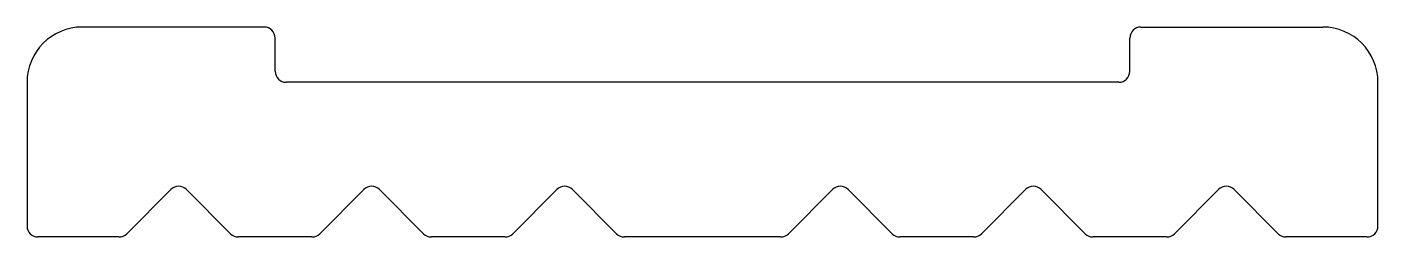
# Model space of a CAD drawing. Extents: x 1879.2 to 1903.7, y 1422.2 to 1426.
import ezdxf

# ---------------------------------------------------------------- set-up
doc = ezdxf.new("R2010")
doc.units = 0
doc.layers.add('ANA_ÇIZGI', color=1, linetype='CONTINUOUS')

msp = doc.modelspace()

# ---------------------------------------------------------------- linework, layer by layer
at = {"layer": 'ANA_ÇIZGI', "color": 0}
for p, q in [((1883.459, 1426.009), (1880.159, 1426.009)), ((1899.359, 1426.009), (1902.659, 1426.009)), ((1883.659, 1425.209), (1883.659, 1425.809)), ((1899.159, 1425.209), (1899.159, 1425.809)), ((1879.159, 1425.009), (1879.159, 1422.409)), ((1898.959, 1425.009), (1883.859, 1425.009)), ((1903.659, 1422.409), (1903.659, 1425.009)), ((1880.967, 1422.267), (1881.767, 1423.067)), ((1882.05, 1423.067), (1882.85, 1422.267)), ((1884.467, 1422.267), (1885.267, 1423.067)), ((1885.55, 1423.067), (1886.35, 1422.267)), ((1887.967, 1422.267), (1888.767, 1423.067)), ((1889.05, 1423.067), (1889.85, 1422.267)), ((1892.967, 1422.267), (1893.767, 1423.067)), ((1894.05, 1423.067), (1894.85, 1422.267)), ((1896.467, 1422.267), (1897.267, 1423.067)), ((1897.55, 1423.067), (1898.35, 1422.267)), ((1899.967, 1422.267), (1900.767, 1423.067)), ((1901.05, 1423.067), (1901.85, 1422.267)), ((1880.826, 1422.209), (1879.359, 1422.209)), ((1884.326, 1422.209), (1882.992, 1422.209)), ((1887.826, 1422.209), (1886.492, 1422.209)), ((1892.826, 1422.209), (1889.992, 1422.209)), ((1896.326, 1422.209), (1894.992, 1422.209)), ((1899.826, 1422.209), (1898.492, 1422.209)), ((1903.459, 1422.209), (1901.992, 1422.209))]:
    msp.add_line(p, q, dxfattribs=at)
for centre, radius, start, end in [((1880.159, 1425.009), 1, 90, 180), ((1883.459, 1425.809), 0.2, 0, 90), ((1899.359, 1425.809), 0.2, 90, 180), ((1902.659, 1425.009), 1, 0, 90), ((1883.859, 1425.209), 0.2, 180, 270), ((1898.959, 1425.209), 0.2, 270, 360), ((1881.909, 1422.926), 0.2, 45, 135), ((1885.409, 1422.926), 0.2, 45, 135), ((1888.909, 1422.926), 0.2, 45, 135), ((1893.909, 1422.926), 0.2, 45, 135), ((1897.409, 1422.926), 0.2, 45, 135), ((1900.909, 1422.926), 0.2, 45, 135), ((1879.359, 1422.409), 0.2, 180, 270), ((1880.826, 1422.409), 0.2, 270, 315), ((1882.992, 1422.409), 0.2, 225, 270), ((1884.326, 1422.409), 0.2, 270, 315), ((1886.492, 1422.409), 0.2, 225, 270), ((1887.826, 1422.409), 0.2, 270, 315), ((1889.992, 1422.409), 0.2, 225, 270), ((1892.826, 1422.409), 0.2, 270, 315), ((1894.992, 1422.409), 0.2, 225, 270), ((1896.326, 1422.409), 0.2, 270, 315), ((1898.492, 1422.409), 0.2, 225, 270), ((1899.826, 1422.409), 0.2, 270, 315), ((1901.992, 1422.409), 0.2, 225, 270), ((1903.459, 1422.409), 0.2, 270, 360)]:
    msp.add_arc(centre, radius, start, end, dxfattribs=at)

doc.saveas('drawing.dxf')
